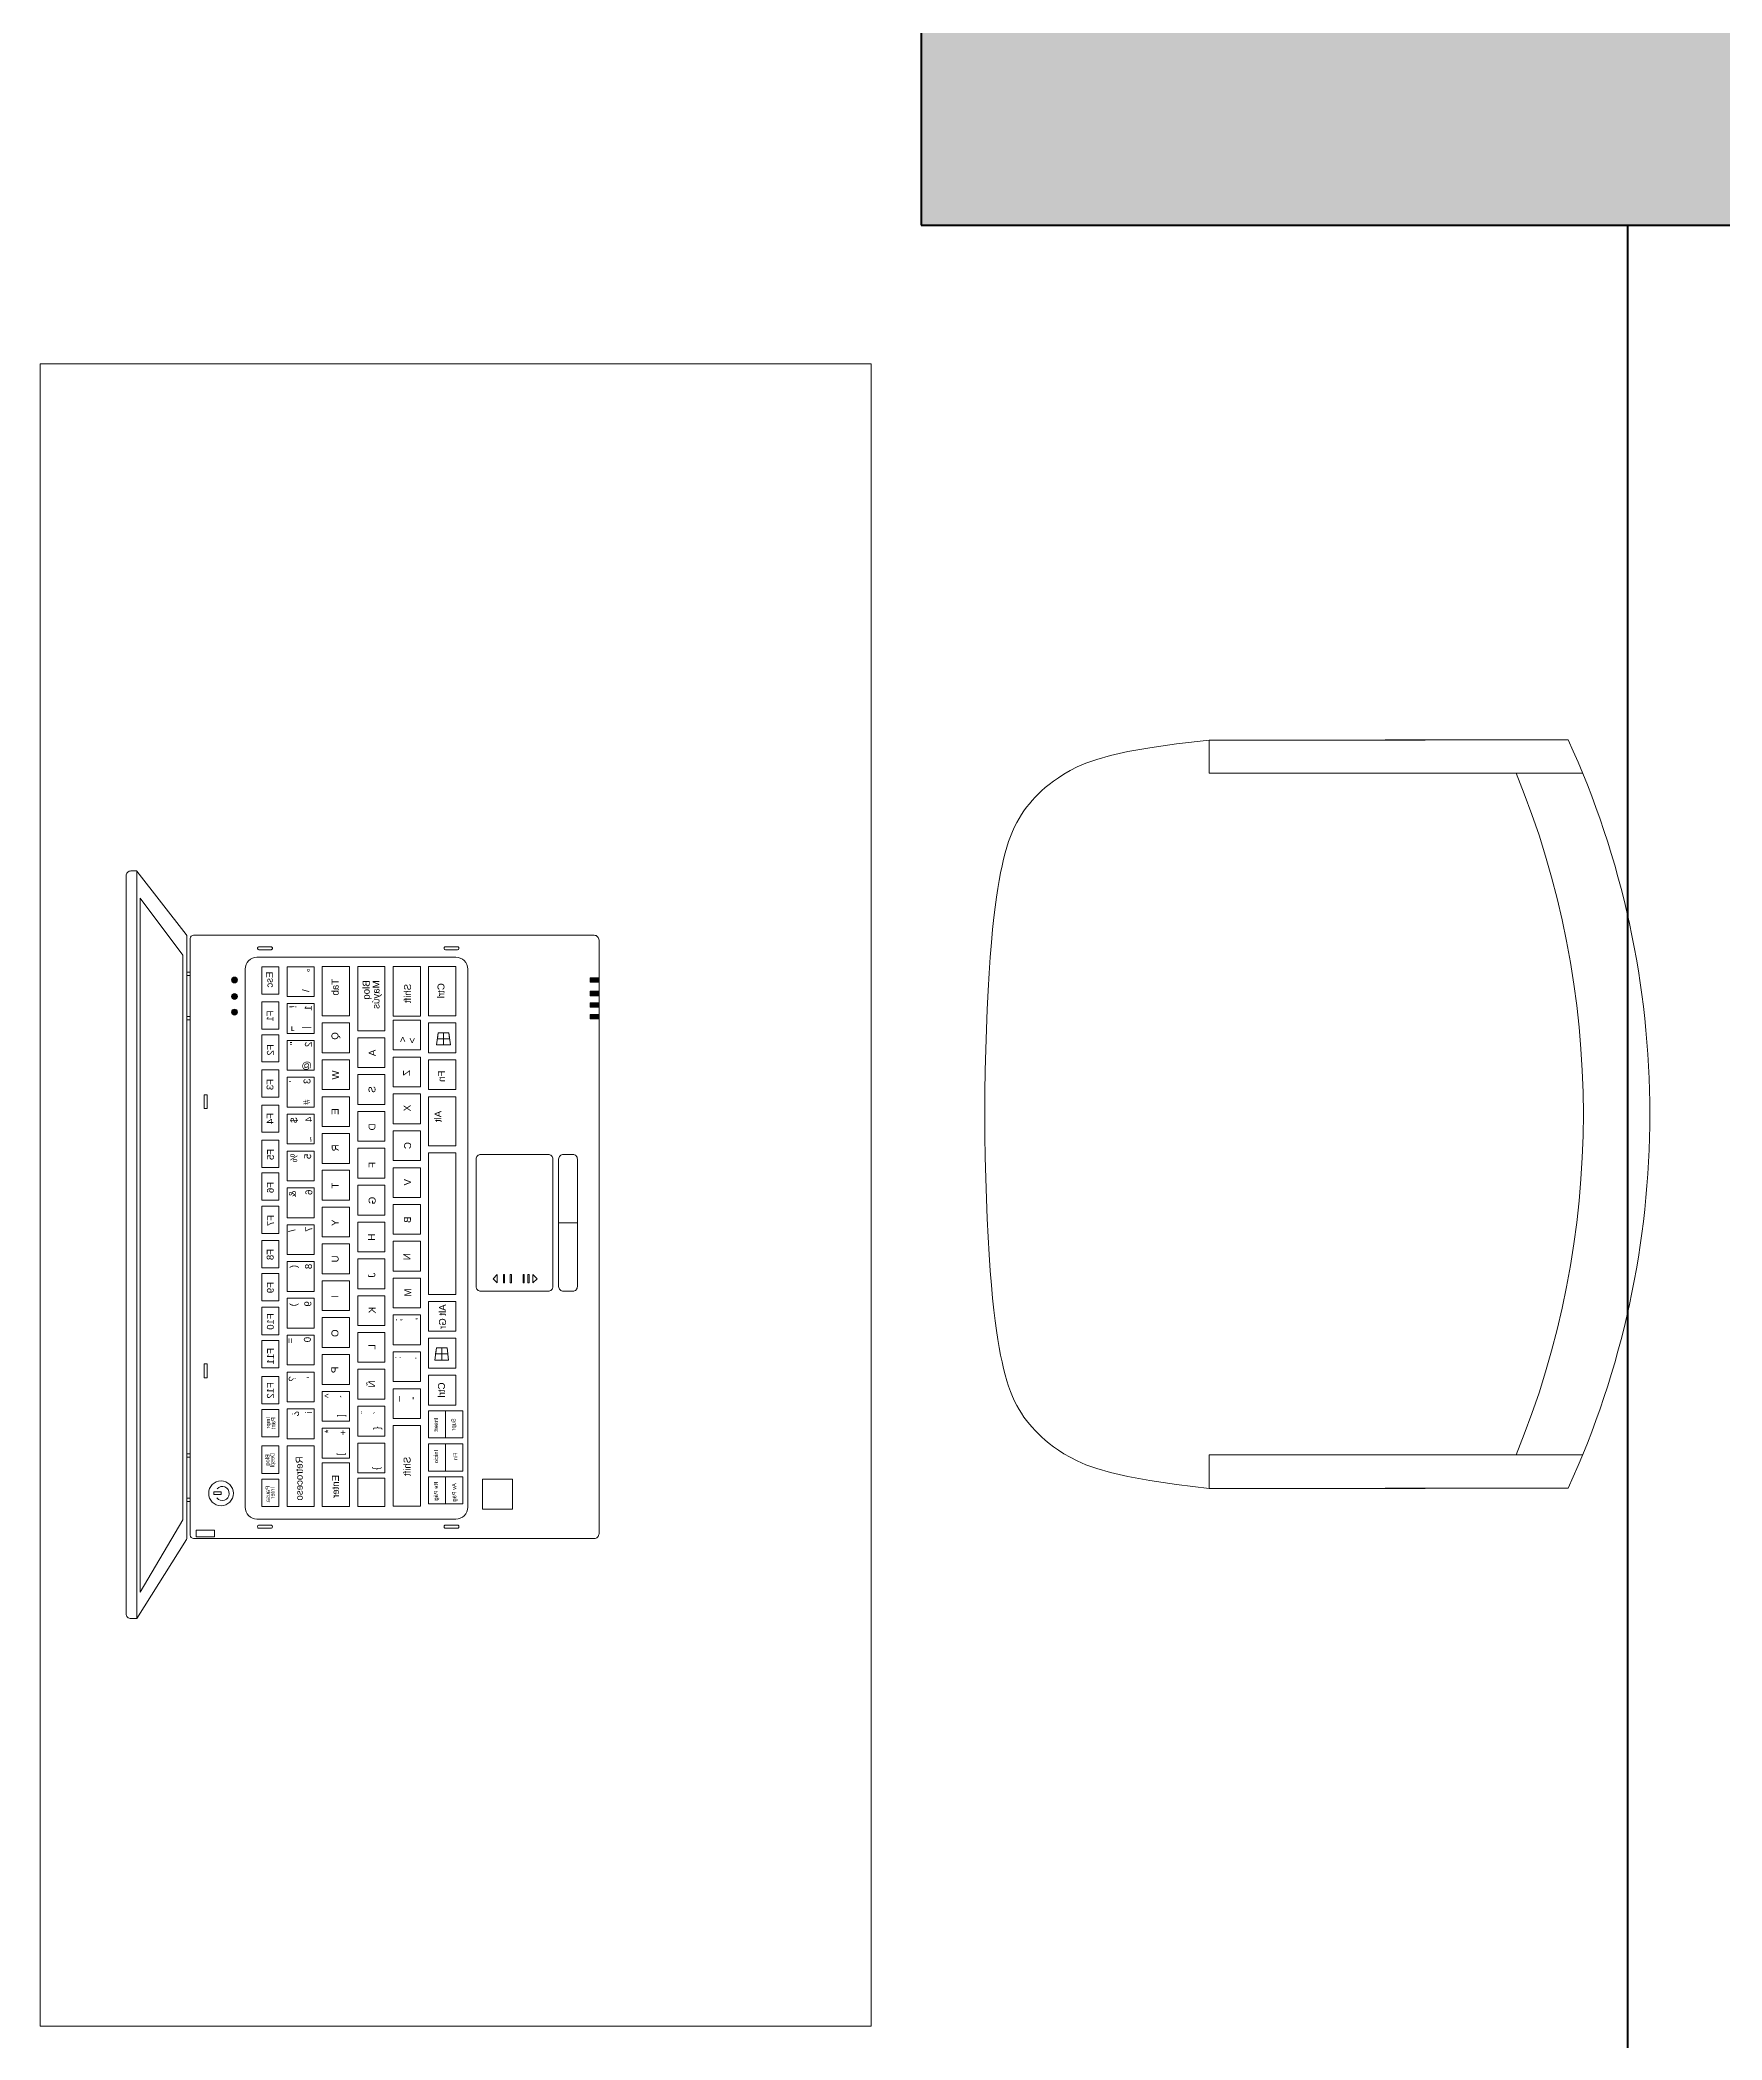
# Model space of a CAD drawing. Header units: metres. Extents: x 28 to 239, y -1 to 113.
# Drawn here: x 66.099 to 67.111, y 89.255 to 90.458 of the extents above; entities that cross this region are included whole.
import ezdxf

# ---------------------------------------------------------------- set-up
doc = ezdxf.new("R2010")
doc.units = ezdxf.units.M
for name, color, linetype, lineweight in [('COLUMNAS 50', 32, 'Continuous', 70), ('Equipamiento SR', 23, 'Continuous', 0), ('GRAFO 0 BLANCO', 7, 'Continuous', 0), ('Muros el', 144, 'Continuous', 60)]:
    doc.layers.add(name, color=color, linetype=linetype, lineweight=lineweight)
doc.layers.add('Mobiliario', color=7, linetype='Continuous', lineweight=0, true_color=0x7f7f7f)
doc.styles.get("Standard").update_dxf_attribs({"font": 'arial.ttf'})

# ---------------------------------------------------------------- blocks, each defined once
blk = doc.blocks.new('A$C0C667B88')
at = {"layer": 'Equipamiento SR'}
for p, q in [((0.0491, 0.7653), (0.1591, 0.7653)), ((0.135, 0.7655), (0.265, 0.7655)), ((0.16, 0.7655), (0.265, 0.7655)), ((0.265, 0.7655), (0.265, 0.7453)), ((0.0404, 0.7453), (0.265, 0.7453)), ((0.0404, 0.3353), (0.265, 0.3353)), ((0.265, 0.3353), (0.265, 0.3155)), ((0.0491, 0.3153), (0.1591, 0.3153)), ((0.135, 0.3155), (0.265, 0.3155)), ((0.16, 0.3155), (0.265, 0.3155))]:
    blk.add_line(p, q, dxfattribs=at)
for points in [[(0.4, 0.5403), (0.3999, 0.5534), (0.3997, 0.5663), (0.3994, 0.579), (0.399, 0.5913), (0.3985, 0.6032), (0.398, 0.6144), (0.3974, 0.6249), (0.3967, 0.6346), (0.396, 0.6433), (0.3953, 0.6512), (0.3946, 0.6584), (0.3938, 0.6648), (0.393, 0.6706), (0.3922, 0.6759), (0.3914, 0.6808), (0.3905, 0.6853), (0.3896, 0.6895), (0.3887, 0.6935), (0.3877, 0.6973), (0.3867, 0.7008), (0.3857, 0.7041), (0.3845, 0.7073), (0.3834, 0.7102), (0.3821, 0.713), (0.3808, 0.7156), (0.3794, 0.718), (0.378, 0.7203), (0.3765, 0.7226), (0.3749, 0.7247), (0.3732, 0.7268), (0.3715, 0.7288), (0.3697, 0.7307), (0.3678, 0.7327), (0.3658, 0.7346), (0.3637, 0.7366), (0.3613, 0.7385), (0.3587, 0.7405), (0.3557, 0.7426), (0.3524, 0.7447), (0.3486, 0.7468), (0.3444, 0.749), (0.3392, 0.7513), (0.3326, 0.7536), (0.3244, 0.7559), (0.3139, 0.7583), (0.3008, 0.7607), (0.2846, 0.7631), (0.265, 0.7655)], [(0.4, 0.5403), (0.3999, 0.5272), (0.3997, 0.5142), (0.3994, 0.5015), (0.399, 0.4892), (0.3985, 0.4774), (0.398, 0.4661), (0.3974, 0.4556), (0.3967, 0.446), (0.396, 0.4372), (0.3953, 0.4293), (0.3946, 0.4222), (0.3938, 0.4158), (0.393, 0.4099), (0.3922, 0.4046), (0.3914, 0.3998), (0.3905, 0.3952), (0.3896, 0.391), (0.3887, 0.387), (0.3877, 0.3832), (0.3867, 0.3797), (0.3857, 0.3764), (0.3845, 0.3733), (0.3834, 0.3703), (0.3821, 0.3676), (0.3808, 0.365), (0.3794, 0.3625), (0.378, 0.3602), (0.3765, 0.358), (0.3749, 0.3558), (0.3732, 0.3538), (0.3715, 0.3518), (0.3697, 0.3498), (0.3678, 0.3478), (0.3658, 0.3459), (0.3637, 0.344), (0.3613, 0.342), (0.3587, 0.34), (0.3557, 0.338), (0.3524, 0.3359), (0.3486, 0.3337), (0.3444, 0.3315), (0.3392, 0.3293), (0.3326, 0.327), (0.3244, 0.3247), (0.3139, 0.3223), (0.3008, 0.32), (0.2846, 0.3177), (0.265, 0.3155)]]:
    blk.add_lwpolyline(points, dxfattribs=at)
for centre, start, end in [((0.5402, 0.5403), 155.3885, 204.6115), ((0.5802, 0.5403), 157.7008, 202.2992)]:
    blk.add_arc(centre, 0.5403, start, end, dxfattribs=at)
blk = doc.blocks.new('Columna 1.10 x0.30')
at = {"true_color": 0xc7c8ca}
h = blk.add_hatch(color=9, dxfattribs=at)
h.dxf.hatch_style = 1
h.paths.add_polyline_path([(-234.8493, 113.8066), (-235.9493, 113.8066), (-235.9493, 113.4566), (-234.8493, 113.4566)])
h.paths.add_polyline_path([(-235.3906, 113.6316, -1), (-235.408, 113.6316, -1)], flags=16)
at = {"layer": 'COLUMNAS 50', "color": 1, "linetype": 'Continuous', "lineweight": 5}
for p, q in [((-235.3993, 113.8732), (-235.3993, 113.6932)), ((-235.9743, 113.6316), (-235.4443, 113.6316)), ((-234.8243, 113.6316), (-235.3543, 113.6316)), ((-235.3993, 113.5616), (-235.3993, 113.3816))]:
    blk.add_line(p, q, dxfattribs=at)
at = {"layer": 'COLUMNAS 50', "linetype": 'Continuous'}
blk.add_lwpolyline([(-235.9493, 113.4566), (-234.8493, 113.4566), (-234.8493, 113.8066), (-235.9493, 113.8066)], close=True, dxfattribs=at)
at = {"layer": 'COLUMNAS 50', "color": 1, "linetype": 'Continuous', "lineweight": 5}
blk.add_circle((-235.3993, 113.6316), 0.00871, dxfattribs=at)
blk.add_point((-235.3993, 113.6316), dxfattribs=at)
blk = doc.blocks.new('A$C25D713F6')
at = {"layer": 'GRAFO 0 BLANCO'}
h = blk.add_hatch(color=8, dxfattribs=at)
h.dxf.hatch_style = 1
h.set_gradient(color1=(0, 63, 255), color2=(0, 191, 255), tint=1, name='INVSPHERICAL')
edge = h.paths.add_edge_path()
edge.add_arc((0.0656, 0.2193), 0.00177, 0, 360)
h = blk.add_hatch(color=8, dxfattribs=at)
h.dxf.hatch_style = 1
h.set_gradient(color1=(255, 0, 0), color2=(255, 0, 127), tint=1, name='INVSPHERICAL')
edge = h.paths.add_edge_path()
edge.add_arc((0.0755, 0.2193), 0.00177, 0, 360)
h = blk.add_hatch(color=8, dxfattribs=at)
h.dxf.hatch_style = 1
h.set_gradient(color1=(255, 255, 127), color2=(191, 255, 0), tint=1, name='INVSPHERICAL')
edge = h.paths.add_edge_path()
edge.add_arc((0.0849, 0.2193), 0.00177, 0, 360)
h = blk.add_hatch(color=8, dxfattribs=at)
h.dxf.hatch_style = 1
h.set_gradient(color1=(255, 255, 0), color2=(127, 255, 0), tint=1, name='INVSPHERICAL')
h.paths.add_polyline_path([(0.0643, 0), (0.067, 0), (0.067, 0.0054), (0.0643, 0.0054)])
h = blk.add_hatch(color=8, dxfattribs=at)
h.dxf.hatch_style = 1
h.set_gradient(color1=(255, 255, 0), color2=(127, 255, 0), tint=1, name='INVSPHERICAL')
h.paths.add_polyline_path([(0.0724, 0), (0.0752, 0), (0.0752, 0.0054), (0.0724, 0.0054)])
h = blk.add_hatch(color=8, dxfattribs=at)
h.dxf.hatch_style = 1
h.set_gradient(color1=(255, 255, 0), color2=(127, 255, 0), tint=1, name='INVSPHERICAL')
h.paths.add_polyline_path([(0.0793, 0), (0.082, 0), (0.082, 0.0054), (0.0793, 0.0054)])
h = blk.add_hatch(color=8, dxfattribs=at)
h.dxf.hatch_style = 1
h.set_gradient(color1=(255, 255, 0), color2=(127, 255, 0), tint=1, name='INVSPHERICAL')
h.paths.add_polyline_path([(0.0863, 0), (0.089, 0), (0.089, 0.0054), (0.0863, 0.0054)])
at = {"layer": 'GRAFO 0 BLANCO', "color": 8}
for points in [[(0.4497, 0.2781), (0, 0.2781), (0, 0.2816, -0.414214), (0.0029, 0.2845), (0.4469, 0.2845, -0.414214), (0.4497, 0.2816)], [(0.0394, 0.2479), (0.401, 0.2479, 0.14104), (0.4021, 0.2482), (0.4497, 0.2781), (0.0001, 0.2781), (0.0382, 0.2483, 0.167529)], [(0.0416, 0), (0.3987, 0, 0.414214), (0.4016, 0.0029), (0.4016, 0.2439, 0.414214), (0.3996, 0.2459), (0.0407, 0.2459, 0.414214), (0.0387, 0.2439), (0.0387, 0.0029, 0.414214)], [(0.0463, 0.1965), (0.0466, 0.1965, 0.414214), (0.0474, 0.1973), (0.0474, 0.2047, 0.414214), (0.0466, 0.2054), (0.0463, 0.2054, 0.414214), (0.0456, 0.2047), (0.0456, 0.1973, 0.414214)], [(0.059, 0.079), (0.3828, 0.079, 0.414214), (0.3899, 0.0862), (0.3899, 0.2058, 0.414214), (0.3828, 0.2129), (0.059, 0.2129, 0.414214), (0.0519, 0.2058), (0.0519, 0.0862, 0.414214)], [(0.3943, 0.1965), (0.3946, 0.1965, 0.414214), (0.3954, 0.1973), (0.3954, 0.2047, 0.414214), (0.3946, 0.2054), (0.3943, 0.2054, 0.414214), (0.3936, 0.2047), (0.3936, 0.1973, 0.414214)], [(0.0463, 0.0843), (0.0466, 0.0843, 0.414214), (0.0474, 0.0851), (0.0474, 0.0924, 0.414214), (0.0466, 0.0932), (0.0463, 0.0932, 0.414214), (0.0456, 0.0924), (0.0456, 0.0851, 0.414214)], [(0.3943, 0.0843), (0.3946, 0.0843, 0.414214), (0.3954, 0.0851), (0.3954, 0.0924, 0.414214), (0.3946, 0.0932), (0.3943, 0.0932, 0.414214), (0.3936, 0.0924), (0.3936, 0.0851, 0.414214)], [(0.1733, 0.0278), (0.25, 0.0278, 0.414214), (0.2528, 0.0306), (0.2528, 0.0711, 0.414214), (0.25, 0.0739), (0.1733, 0.0739, 0.414214), (0.1705, 0.0711), (0.1705, 0.0306, 0.414214)], [(0.1733, 0.013), (0.2117, 0.013), (0.2117, 0.0243), (0.1733, 0.0243, 0.414214), (0.1705, 0.0214), (0.1705, 0.0158, 0.414214)], [(0.2117, 0.013), (0.25, 0.013, 0.414214), (0.2528, 0.0158), (0.2528, 0.0214, 0.414214), (0.25, 0.0243), (0.2117, 0.0243)]]:
    blk.add_lwpolyline(points, format="xyb", close=True, dxfattribs=at)
for points in [[(0.0507, 0.2504), (0.3904, 0.2504), (0.4339, 0.2761), (0.0164, 0.2761)], [(0.0609, 0.2479), (0.0896, 0.2479), (0.0896, 0.2459), (0.0609, 0.2459)], [(0.0609, 0.2479), (0.0629, 0.2479), (0.0629, 0.2459), (0.0609, 0.2459)], [(0.0896, 0.2479), (0.0876, 0.2479), (0.0876, 0.2459), (0.0896, 0.2459)], [(0.3794, 0.2479), (0.3507, 0.2479), (0.3507, 0.2459), (0.3794, 0.2459)], [(0.3507, 0.2479), (0.3527, 0.2479), (0.3527, 0.2459), (0.3507, 0.2459)], [(0.3794, 0.2479), (0.3774, 0.2479), (0.3774, 0.2459), (0.3794, 0.2459)], [(0.3966, 0.2424), (0.4006, 0.2424), (0.4006, 0.2313), (0.3966, 0.2313)], [(0.1346, 0.2357), (0.143, 0.2357), (0.143, 0.2375), (0.1346, 0.2375)], [(0.2965, 0.2357), (0.305, 0.2357), (0.305, 0.2375), (0.2965, 0.2375)], [(0.3736, 0.2273), (0.3751, 0.2273), (0.3751, 0.2318), (0.3736, 0.2318)], [(0.0576, 0.2028), (0.0741, 0.2028), (0.0741, 0.1926), (0.0576, 0.1926)], [(0.0788, 0.2028), (0.0952, 0.2028), (0.0952, 0.1926), (0.0788, 0.1926)], [(0.0985, 0.2028), (0.1149, 0.2028), (0.1149, 0.1926), (0.0985, 0.1926)], [(0.1196, 0.2028), (0.1361, 0.2028), (0.1361, 0.1926), (0.1196, 0.1926)], [(0.1408, 0.2028), (0.1572, 0.2028), (0.1572, 0.1926), (0.1408, 0.1926)], [(0.1619, 0.2028), (0.1784, 0.2028), (0.1784, 0.1926), (0.1619, 0.1926)], [(0.1816, 0.2028), (0.198, 0.2028), (0.198, 0.1926), (0.1816, 0.1926)], [(0.2016, 0.2028), (0.218, 0.2028), (0.218, 0.1926), (0.2016, 0.1926)], [(0.2223, 0.2028), (0.2387, 0.2028), (0.2387, 0.1926), (0.2223, 0.1926)], [(0.2422, 0.2028), (0.2587, 0.2028), (0.2587, 0.1926), (0.2422, 0.1926)], [(0.2625, 0.2028), (0.279, 0.2028), (0.279, 0.1926), (0.2625, 0.1926)], [(0.2825, 0.2028), (0.2989, 0.2028), (0.2989, 0.1926), (0.2825, 0.1926)], [(0.3041, 0.2028), (0.3205, 0.2028), (0.3205, 0.1926), (0.3041, 0.1926)], [(0.324, 0.2028), (0.3405, 0.2028), (0.3405, 0.1926), (0.324, 0.1926)], [(0.3459, 0.2028), (0.3624, 0.2028), (0.3624, 0.1926), (0.3459, 0.1926)], [(0.3659, 0.2028), (0.3824, 0.2028), (0.3824, 0.1926), (0.3659, 0.1926)], [(0.0576, 0.1877), (0.0756, 0.1877), (0.0756, 0.1714), (0.0576, 0.1714)], [(0.0798, 0.1877), (0.0978, 0.1877), (0.0978, 0.1714), (0.0798, 0.1714)], [(0.102, 0.1877), (0.1199, 0.1877), (0.1199, 0.1714), (0.102, 0.1714)], [(0.1241, 0.1877), (0.1421, 0.1877), (0.1421, 0.1714), (0.1241, 0.1714)], [(0.1463, 0.1877), (0.1642, 0.1877), (0.1642, 0.1714), (0.1463, 0.1714)], [(0.1685, 0.1877), (0.1864, 0.1877), (0.1864, 0.1714), (0.1685, 0.1714)], [(0.1906, 0.1877), (0.2086, 0.1877), (0.2086, 0.1714), (0.1906, 0.1714)], [(0.2128, 0.1877), (0.2307, 0.1877), (0.2307, 0.1714), (0.2128, 0.1714)], [(0.235, 0.1877), (0.2529, 0.1877), (0.2529, 0.1714), (0.235, 0.1714)], [(0.2571, 0.1877), (0.2751, 0.1877), (0.2751, 0.1714), (0.2571, 0.1714)], [(0.2793, 0.1877), (0.2972, 0.1877), (0.2972, 0.1714), (0.2793, 0.1714)], [(0.3015, 0.1877), (0.3194, 0.1877), (0.3194, 0.1714), (0.3015, 0.1714)], [(0.3236, 0.1877), (0.3416, 0.1877), (0.3416, 0.1714), (0.3236, 0.1714)], [(0.3458, 0.1877), (0.3824, 0.1877), (0.3824, 0.1714), (0.3458, 0.1714)], [(0.0575, 0.1665), (0.0872, 0.1665), (0.0872, 0.1501), (0.0575, 0.1501)], [(0.0914, 0.1665), (0.1094, 0.1665), (0.1094, 0.1501), (0.0914, 0.1501)], [(0.1136, 0.1665), (0.1315, 0.1665), (0.1315, 0.1501), (0.1136, 0.1501)], [(0.1358, 0.1665), (0.1537, 0.1665), (0.1537, 0.1501), (0.1358, 0.1501)], [(0.1579, 0.1665), (0.1759, 0.1665), (0.1759, 0.1501), (0.1579, 0.1501)], [(0.1801, 0.1665), (0.198, 0.1665), (0.198, 0.1501), (0.1801, 0.1501)], [(0.2022, 0.1665), (0.2202, 0.1665), (0.2202, 0.1501), (0.2022, 0.1501)], [(0.2244, 0.1665), (0.2424, 0.1665), (0.2424, 0.1501), (0.2244, 0.1501)], [(0.2466, 0.1665), (0.2645, 0.1665), (0.2645, 0.1501), (0.2466, 0.1501)], [(0.2687, 0.1665), (0.2867, 0.1665), (0.2867, 0.1501), (0.2687, 0.1501)], [(0.2909, 0.1665), (0.3089, 0.1665), (0.3089, 0.1501), (0.2909, 0.1501)], [(0.3131, 0.1665), (0.331, 0.1665), (0.331, 0.1501), (0.3131, 0.1501)], [(0.3352, 0.1665), (0.3532, 0.1665), (0.3532, 0.1501), (0.3352, 0.1501)], [(0.3561, 0.1665), (0.3824, 0.1665), (0.3824, 0.1501), (0.3561, 0.1501)], [(0.0575, 0.1452), (0.0961, 0.1452), (0.0961, 0.1288), (0.0575, 0.1288)], [(0.1003, 0.1452), (0.1183, 0.1452), (0.1183, 0.1288), (0.1003, 0.1288)], [(0.1225, 0.1452), (0.1405, 0.1452), (0.1405, 0.1288), (0.1225, 0.1288)], [(0.1447, 0.1452), (0.1626, 0.1452), (0.1626, 0.1288), (0.1447, 0.1288)], [(0.1668, 0.1452), (0.1848, 0.1452), (0.1848, 0.1288), (0.1668, 0.1288)], [(0.189, 0.1452), (0.207, 0.1452), (0.207, 0.1288), (0.189, 0.1288)], [(0.2112, 0.1452), (0.2291, 0.1452), (0.2291, 0.1288), (0.2112, 0.1288)], [(0.2333, 0.1452), (0.2513, 0.1452), (0.2513, 0.1288), (0.2333, 0.1288)], [(0.2555, 0.1452), (0.2735, 0.1452), (0.2735, 0.1288), (0.2555, 0.1288)], [(0.2777, 0.1452), (0.2956, 0.1452), (0.2956, 0.1288), (0.2777, 0.1288)], [(0.2998, 0.1452), (0.3178, 0.1452), (0.3178, 0.1288), (0.2998, 0.1288)], [(0.322, 0.1452), (0.34, 0.1452), (0.34, 0.1288), (0.322, 0.1288)], [(0.3442, 0.1452), (0.3621, 0.1452), (0.3621, 0.1288), (0.3442, 0.1288)], [(0.3652, 0.1452), (0.3823, 0.1452), (0.3823, 0.1288), (0.3652, 0.1288)], [(0.0575, 0.1239), (0.0874, 0.1239), (0.0874, 0.1075), (0.0575, 0.1075)], [(0.0898, 0.1239), (0.1077, 0.1239), (0.1077, 0.1075), (0.0898, 0.1075)], [(0.112, 0.1239), (0.1299, 0.1239), (0.1299, 0.1075), (0.112, 0.1075)], [(0.1341, 0.1239), (0.1521, 0.1239), (0.1521, 0.1075), (0.1341, 0.1075)], [(0.1563, 0.1239), (0.1742, 0.1239), (0.1742, 0.1075), (0.1563, 0.1075)], [(0.1785, 0.1239), (0.1964, 0.1239), (0.1964, 0.1075), (0.1785, 0.1075)], [(0.2006, 0.1239), (0.2186, 0.1239), (0.2186, 0.1075), (0.2006, 0.1075)], [(0.2228, 0.1239), (0.2407, 0.1239), (0.2407, 0.1075), (0.2228, 0.1075)], [(0.245, 0.1239), (0.2629, 0.1239), (0.2629, 0.1075), (0.245, 0.1075)], [(0.2671, 0.1239), (0.2851, 0.1239), (0.2851, 0.1075), (0.2671, 0.1075)], [(0.2893, 0.1239), (0.3072, 0.1239), (0.3072, 0.1075), (0.2893, 0.1075)], [(0.3115, 0.1239), (0.3294, 0.1239), (0.3294, 0.1075), (0.3115, 0.1075)], [(0.3336, 0.1239), (0.3822, 0.1239), (0.3822, 0.1075), (0.3336, 0.1075)], [(0.0575, 0.1026), (0.0872, 0.1026), (0.0872, 0.0862), (0.0575, 0.0862)], [(0.0914, 0.1026), (0.1094, 0.1026), (0.1094, 0.0862), (0.0914, 0.0862)], [(0.0973, 0.0903), (0.1047, 0.0894), (0.1047, 0.0977), (0.0973, 0.0967)], [(0.0973, 0.0903), (0.101, 0.0899), (0.101, 0.0972), (0.0973, 0.0967)], [(0.1136, 0.1026), (0.1315, 0.1026), (0.1315, 0.0862), (0.1136, 0.0862)], [(0.1358, 0.1026), (0.1653, 0.1026), (0.1653, 0.0862), (0.1358, 0.0862)], [(0.1695, 0.1026), (0.2548, 0.1026), (0.2548, 0.0862), (0.1695, 0.0862)], [(0.259, 0.1026), (0.2769, 0.1026), (0.2769, 0.0862), (0.259, 0.0862)], [(0.2811, 0.1026), (0.2991, 0.1026), (0.2991, 0.0862), (0.2811, 0.0862)], [(0.2868, 0.0914), (0.2942, 0.0905), (0.2942, 0.0988), (0.2868, 0.0978)], [(0.2868, 0.0914), (0.2905, 0.091), (0.2905, 0.0983), (0.2868, 0.0978)], [(0.3033, 0.1026), (0.3213, 0.1026), (0.3213, 0.0862), (0.3033, 0.0862)], [(0.3411, 0.0923), (0.3247, 0.0923), (0.3247, 0.1026), (0.3411, 0.1026)], [(0.361, 0.0923), (0.3446, 0.0923), (0.3446, 0.1026), (0.361, 0.1026)], [(0.3808, 0.0923), (0.3644, 0.0923), (0.3644, 0.1026), (0.3808, 0.1026)], [(0.0973, 0.0903), (0.1047, 0.0894), (0.1047, 0.0935), (0.0973, 0.0935)], [(0.2868, 0.0914), (0.2942, 0.0905), (0.2942, 0.0946), (0.2868, 0.0946)], [(0.3247, 0.0923), (0.3411, 0.0923), (0.3411, 0.0819), (0.3247, 0.0819)], [(0.3446, 0.0923), (0.361, 0.0923), (0.361, 0.0819), (0.3446, 0.0819)], [(0.3644, 0.0923), (0.3808, 0.0923), (0.3808, 0.0819), (0.3644, 0.0819)], [(0.3839, 0.0702), (0.3658, 0.0702), (0.3658, 0.0521), (0.3839, 0.0521)], [(0.2427, 0.0575), (0.2478, 0.0575), (0.2478, 0.0568), (0.2427, 0.0568)], [(0.2427, 0.0534), (0.2478, 0.0534), (0.2478, 0.0527), (0.2427, 0.0527)], [(0.2427, 0.0457), (0.2478, 0.0457), (0.2478, 0.045), (0.2427, 0.045)], [(0.2427, 0.0428), (0.2478, 0.0428), (0.2478, 0.0421), (0.2427, 0.0421)], [(0.0643, 0), (0.067, 0), (0.067, 0.0054), (0.0643, 0.0054)], [(0.0724, 0), (0.0752, 0), (0.0752, 0.0054), (0.0724, 0.0054)], [(0.0793, 0), (0.082, 0), (0.082, 0.0054), (0.0793, 0.0054)], [(0.0863, 0), (0.089, 0), (0.089, 0.0054), (0.0863, 0.0054)]]:
    blk.add_lwpolyline(points, close=True, dxfattribs=at)
for points in [[(0.2427, 0.0612), (0.2453, 0.0637), (0.2478, 0.0612), (0.2427, 0.0612)], [(0.2427, 0.0399), (0.2453, 0.0373), (0.2478, 0.0399), (0.2427, 0.0399)]]:
    blk.add_lwpolyline(points, dxfattribs=at)
for centre, radius in [((0.3744, 0.2274), 0.00745), ((0.0656, 0.2193), 0.00177), ((0.0755, 0.2193), 0.00177), ((0.0849, 0.2193), 0.00177)]:
    blk.add_circle(centre, radius, dxfattribs=at)
blk.add_arc((0.3745, 0.2267), 0.00424, 132.7517, 50.8259, dxfattribs=at)
for s, height, p in [('Esc', 0.00411, (0.0606, 0.1963)), ('F1', 0.00411, (0.0839, 0.1959)), ('F2', 0.00411, (0.1043, 0.1957)), ('F3', 0.00411, (0.1251, 0.1959)), ('F4', 0.00411, (0.1456, 0.1959)), ('F5', 0.00411, (0.1672, 0.1956)), ('F6', 0.00411, (0.1871, 0.1957)), ('F7', 0.00411, (0.2069, 0.1955)), ('F8', 0.00411, (0.2274, 0.1958)), ('F9', 0.00411, (0.2473, 0.1957)), ('F10', 0.00411, (0.2661, 0.1957)), ('F11', 0.00411, (0.2869, 0.1956)), ('F12', 0.00411, (0.3075, 0.1957)), ('Impr', 0.00246, (0.3285, 0.1979)), ('Pant', 0.00246, (0.3287, 0.1948)), ('Despl', 0.00246, (0.35, 0.1953)), ('Bloq', 0.00246, (0.3509, 0.1983)), ('Pausa', 0.00246, (0.37, 0.1981)), ('Inter', 0.00246, (0.3706, 0.1952)), ('!', 0.00417, (0.0809, 0.1822)), ('¬', 0.00417, (0.0931, 0.1828)), ('"', 0.00417, (0.1027, 0.1818)), ('.', 0.00417, (0.1258, 0.1856)), ('$', 0.00417, (0.1483, 0.1815)), ('%%%', 0.00417, (0.1701, 0.1816)), ('&', 0.00417, (0.1923, 0.1824)), ('/', 0.00417, (0.2156, 0.1827)), ('(', 0.00417, (0.237, 0.1818)), (')', 0.00417, (0.26, 0.1819)), ('=', 0.00417, (0.2808, 0.1838)), ('?', 0.00417, (0.3039, 0.1825)), ('¿', 0.00417, (0.3248, 0.1815)), ('Retroceso', 0.00417, (0.3522, 0.1783)), ('°', 0.00411, (0.0586, 0.1715)), ('\\', 0.00417, (0.0712, 0.1744)), ('1', 0.00417, (0.0808, 0.1729)), ('|', 0.00411, (0.0935, 0.1743)), ('2', 0.00417, (0.1027, 0.1728)), ('@', 0.00417, (0.1142, 0.1741)), ('3', 0.00417, (0.1249, 0.1736)), ('#', 0.00417, (0.1375, 0.1738)), ('4', 0.00417, (0.1478, 0.1726)), ('~ ', 0.00417, (0.1598, 0.1714)), ('5', 0.00417, (0.1701, 0.1732)), ('6', 0.00417, (0.1917, 0.1725)), ('7', 0.00417, (0.2139, 0.1725)), ('8', 0.00417, (0.2363, 0.1727)), ('9', 0.00417, (0.2588, 0.1731)), ('0', 0.00417, (0.2803, 0.1734)), ("'", 0.00417, (0.3041, 0.1717)), ('¡', 0.00417, (0.3249, 0.1736)), ('Tab', 0.00417, (0.0649, 0.1567)), ('Q', 0.00417, (0.097, 0.1568)), ('W', 0.00417, (0.12, 0.1565)), ('E', 0.00417, (0.1428, 0.1567)), ('R', 0.00417, (0.1645, 0.1566)), ('T', 0.00417, (0.1875, 0.1567)), ('Y', 0.00417, (0.2097, 0.1567)), ('U', 0.00417, (0.2313, 0.1567)), ('I', 0.00417, (0.2551, 0.1568)), ('O', 0.00417, (0.2758, 0.1568)), ('P', 0.00417, (0.2982, 0.1569)), ('^ ', 0.00417, (0.3144, 0.1608)), ('[ ', 0.00417, (0.3268, 0.1533)), ('*', 0.00417, (0.336, 0.1608)), (']', 0.00417, (0.35, 0.1535)), ('Enter', 0.00417, (0.3633, 0.1565)), ('`', 0.00417, (0.3153, 0.1514)), ('+', 0.00417, (0.3363, 0.152)), ('Bloq', 0.00417, (0.0658, 0.138)), ('Mayús', 0.00417, (0.0658, 0.1321)), ('A', 0.00417, (0.1075, 0.1344)), ('S', 0.00417, (0.1295, 0.1345)), ('D', 0.00417, (0.1519, 0.1345)), ('F', 0.00417, (0.175, 0.1345)), ('G', 0.00417, (0.196, 0.1344)), ('H', 0.00417, (0.2182, 0.1348)), ('J', 0.00417, (0.2417, 0.1346)), ('K', 0.00417, (0.2623, 0.1344)), ('L', 0.00417, (0.2847, 0.1346)), ('Ñ', 0.00417, (0.3065, 0.1347)), ('¨', 0.00417, (0.325, 0.1391)), ('´', 0.00417, (0.3253, 0.1314)), ('{', 0.00417, (0.3342, 0.1316)), ('}', 0.00417, (0.3584, 0.1321)), (';', 0.00417, (0.2692, 0.1189)), (':', 0.00417, (0.292, 0.1194)), ('Shift', 0.00417, (0.0679, 0.1131)), ('<', 0.00417, (0.0997, 0.1161)), ('>', 0.00417, (0.1003, 0.1104)), ('Z', 0.00417, (0.1198, 0.1137)), ('X', 0.00417, (0.1407, 0.1134)), ('C', 0.00417, (0.1631, 0.1131)), ('V', 0.00417, (0.1853, 0.1132)), ('B', 0.00417, (0.2079, 0.1132)), ('N', 0.00417, (0.2299, 0.1135)), ('M', 0.00417, (0.2512, 0.113)), (',', 0.00417, (0.2686, 0.1097)), ('.', 0.00417, (0.2923, 0.1099)), ('_', 0.00417, (0.316, 0.1211)), ('-', 0.00417, (0.3162, 0.1102)), ('Shift', 0.00417, (0.3524, 0.1134)), ('Ctrl', 0.00417, (0.0675, 0.093)), ('Fn', 0.00417, (0.1201, 0.0927)), ('Alt', 0.00417, (0.1443, 0.0948)), ('Alt Gr', 0.00417, (0.2607, 0.0921)), ('Ctrl', 0.00417, (0.3077, 0.0927)), ('Insert', 0.00246, (0.3288, 0.0969)), ('Inicio ', 0.00246, (0.3483, 0.0968)), ('Re Pág', 0.00246, (0.3673, 0.0969)), ('Supr', 0.00246, (0.3293, 0.0863)), ('Fin', 0.00246, (0.3498, 0.0852)), ('Av Pág', 0.00246, (0.3683, 0.0859))]:
    blk.add_text(s, height=height, dxfattribs=at).set_placement(p)

msp = doc.modelspace()

# ---------------------------------------------------------------- linework, layer by layer
at = {"layer": 'Equipamiento SR'}
msp.add_lwpolyline([(66.099, 90.2636), (66.099, 89.2636), (66.599, 89.2636), (66.599, 90.2636), (66.099, 90.2636)], dxfattribs=at)
at = {"layer": 'Mobiliario', "lineweight": 0}
msp.add_line((66.099, 90.2136), (66.099, 89.3136), dxfattribs=at)
at = {"layer": 'Muros el', "ltscale": 0.05}
msp.add_line((67.054, 90.3469), (67.054, 83.9469), dxfattribs=at)

# ---------------------------------------------------------------- block references
at = {"layer": 'COLUMNAS 50'}
msp.add_blockref('Columna 1.10 x0.30', (302.5784, -23.1097), dxfattribs=at)
at = {"layer": 'Equipamiento SR', "rotation": 180}
msp.add_blockref('A$C0C667B88', (67.0674, 90.3526), dxfattribs=at)
at = {"layer": 'Equipamiento SR', "xscale": -1, "rotation": 90}
msp.add_blockref('A$C25D713F6', (66.4353, 89.9585), dxfattribs=at)

doc.saveas('drawing.dxf')
